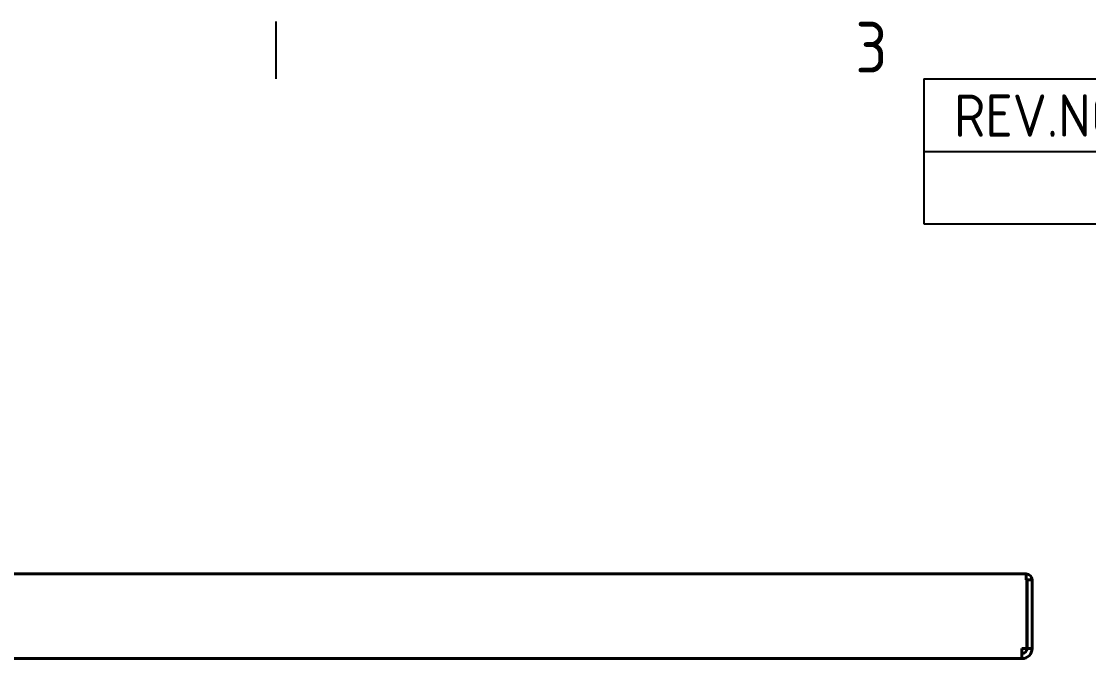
# Model space of a CAD drawing. Header units: millimetres. Extents: x 0 to 51860, y 0 to 5940.
# Drawn here: x 6157 to 6787, y 5398 to 5774 of the extents above; entities that cross this region are included whole.
import ezdxf

# ---------------------------------------------------------------- set-up
doc = ezdxf.new("R2010")
doc.units = ezdxf.units.MM
doc.header["$LTSCALE"] = 10
doc.layers.get('0').update_dxf_attribs({"color": 3, "lineweight": 25})
for name, color, linetype, lineweight in [('가시적인 것(ISO)', 3, 'Continuous', 40), ('경계(ISO)', 7, 'Continuous', 25), ('기호(ISO)', 5, 'Continuous', 25)]:
    doc.layers.add(name, color=color, linetype=linetype, lineweight=lineweight)
doc.styles.add('ISO ProportionalPSTEK', font='isocp.shx')
doc.styles.add('문자 텍스트_PSTEK_POSCO', font='isocp.shx')

# ---------------------------------------------------------------- blocks, each defined once
blk = doc.blocks.new('경계 Default Border')
at = {"layer": '경계(ISO)'}
blk.add_line((630.75, 574), (630.75, 577.4), dxfattribs=at)
at = {"layer": '경계(ISO)', "color": 2, "insert": (664.96, 574.371), "char_height": 3, "attachment_point": 7, "style": '문자 텍스트_PSTEK_POSCO'}
blk.add_mtext('3', dxfattribs=at)
blk = doc.blocks.new('리비전 내역')
at = {"layer": '기호(ISO)'}
for p, q in [((669, 574), (821, 574)), ((669, 574), (669, 569.72)), ((684, 574), (684, 569.72)), ((699, 574), (699, 569.72)), ((776, 574), (776, 569.72)), ((791, 574), (791, 569.72)), ((806, 574), (806, 569.72)), ((821, 574), (821, 569.72)), ((669, 569.72), (821, 569.72)), ((669, 569.72), (669, 565.44)), ((684, 569.72), (684, 565.44)), ((699, 569.72), (699, 565.44)), ((776, 569.72), (776, 565.44)), ((791, 569.72), (791, 565.44)), ((806, 569.72), (806, 565.44)), ((821, 569.72), (821, 565.44)), ((669, 565.44), (821, 565.44))]:
    blk.add_line(p, q, dxfattribs=at)
at = {"layer": '기호(ISO)', "color": 2, "char_height": 2.5, "attachment_point": 7, "style": 'ISO ProportionalPSTEK'}
for s, insert in [('REV.NO', (670.787, 570.583)), ('DATE', (687.314, 570.583)), ('DESCRIPTION OF REVISION', (716.507, 570.583)), ('DRA.BY', (777.476, 570.583)), ('CH.BY', (793.864, 570.583)), ('APP.BY', (807.478, 570.583))]:
    blk.add_mtext(s, dxfattribs=dict(at, insert=insert))

msp = doc.modelspace()

# ---------------------------------------------------------------- linework, layer by layer
at = {"layer": '가시적인 것(ISO)'}
for p, q in [((5257.5177, 5447.6332), (6750.5177, 5447.6332)), ((6750.5177, 5444.1332), (6750.5177, 5447.6332)), ((6750.5177, 5444.1332), (6750.947, 5444.1332)), ((6750.947, 5444.1332), (6750.947, 5403.6332)), ((6751.0177, 5444.1332), (6751.0177, 5403.6332)), ((6751.0177, 5444.1332), (6754.0177, 5444.1332)), ((6754.0177, 5403.6332), (6754.0177, 5444.1332)), ((6748.0177, 5397.6332), (6748.0177, 5403.6332)), ((6748.0177, 5403.6332), (6750.947, 5403.6332)), ((6751.0177, 5403.6332), (6754.0177, 5403.6332)), ((6748.0177, 5397.6332), (5260.0177, 5397.6332))]:
    msp.add_line(p, q, dxfattribs=at)
for centre, radius, start, end in [((6750.5177, 5444.1332), 3.5, 0, 90), ((6750.5177, 5444.1332), 0.5, 0, 90), ((6748.0177, 5403.6332), 6, 270, 0), ((6748.0177, 5403.6332), 3, 270, 0)]:
    msp.add_arc(centre, radius, start, end, dxfattribs=at)

# ---------------------------------------------------------------- block references
at = {"xscale": 10, "yscale": 10, "zscale": 10}
msp.add_blockref('경계 Default Border', (0, 0), dxfattribs=at)
at = {"layer": '기호(ISO)', "xscale": 10, "yscale": 10, "zscale": 10}
msp.add_blockref('리비전 내역', (0, 0), dxfattribs=at)

doc.saveas('drawing.dxf')
